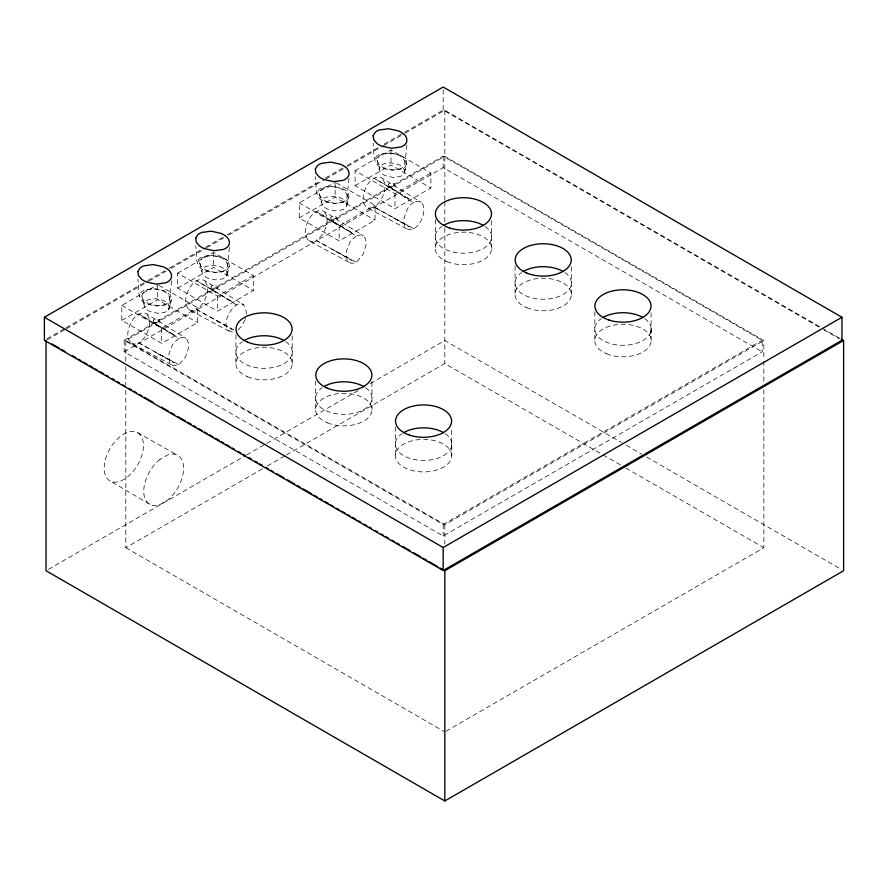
<?xml version="1.0" encoding="UTF-8"?>
<svg xmlns="http://www.w3.org/2000/svg" width="888" height="888" viewBox="0 0 888 888"><rect width="100%" height="100%" fill="white"/><g stroke="black" fill="none" stroke-linecap="round" stroke-linejoin="round"><path stroke-width="0.67" stroke-dasharray="4.44 3.33" d="M292.252 363.547L292.163 334.809M372.005 409.601L371.917 380.852M451.759 455.644A28.183 16.273 0 0 0 409.479 441.558A28.183 16.273 0 0 0 409.479 469.741A28.183 16.273 0 0 0 451.759 455.644L451.681 426.895M491.641 248.429L491.552 219.691M571.395 294.483L571.306 265.734M651.148 340.526L651.071 311.788M235.964 334.809L235.886 363.547M315.717 380.852L315.64 409.601M395.471 426.895L395.393 455.644M435.353 219.691L435.275 248.429M515.107 265.734L515.029 294.483M594.86 311.788L594.782 340.526M229.37 247.43L227.495 266.456L225.619 269.486A11.699 6.76 0 0 1 222.078 271.528L213.786 272.649L205.05 270.718A19.181 11.078 0 0 1 200.855 268.298C194.461 262.97 197.158 253.047 195.693 245.81M349.006 178.366L347.13 197.391L345.254 200.422A11.699 6.76 0 0 1 341.714 202.464L333.422 203.585L324.686 201.643A19.181 11.078 0 0 1 320.49 199.223C314.086 193.906 316.783 183.971 315.329 176.745M406.826 144.977L404.95 164.003L403.085 167.033A11.699 6.76 0 0 1 399.533 169.075L391.242 170.196L382.506 168.265A19.181 11.078 0 0 1 378.321 165.845C371.917 160.517 374.614 150.594 373.149 143.357M171.551 280.897L169.675 299.844L167.799 302.875A11.699 6.76 0 0 1 164.258 304.917L155.966 306.038L147.23 304.096A19.181 11.078 0 0 1 143.035 301.676C136.652 296.381 139.327 286.491 137.873 279.276M246.376 314.13C244.078 282.95 210.956 330.913 234.232 332.145M451.77 444.133L451.171 450.349L451.626 445.809M651.159 329.015L650.56 335.231L651.015 330.702M169.675 299.844L169.164 296.292L166.378 293.04A19.181 11.078 0 0 0 162.193 290.62L153.458 288.678L145.166 289.799A11.699 6.76 0 0 0 141.614 291.841L140.015 294.039L139.682 296.636M169.297 308.058L168.864 305.061L166.522 302.331A16.151 9.324 0 0 0 163.004 300.288L155.644 298.657L148.662 299.6A9.846 5.683 0 0 0 145.688 301.321C142.79 303.574 144.145 307.87 146.875 309.601A16.151 9.324 0 0 0 150.405 311.633L157.753 313.264L164.735 312.321A9.846 5.683 0 0 0 167.721 310.6L169.075 308.758L169.974 304.529L168.731 309.424C169.974 304.118 174.303 296.992 168.209 293.073A18.914 10.922 0 0 0 164.08 290.687L155.467 288.778L147.297 289.888A11.533 6.66 0 0 0 143.801 291.897L141.836 295.737L144.056 305.35M227.117 274.67L226.695 271.684L224.353 268.942A16.151 9.324 0 0 0 220.823 266.911L213.475 265.279L206.493 266.222A9.846 5.683 0 0 0 203.507 267.943C200.621 270.185 201.965 274.481 204.706 276.212A16.151 9.324 0 0 0 208.225 278.255L215.584 279.887L222.566 278.943A9.846 5.683 0 0 0 225.541 277.223L226.895 275.38L227.805 271.084L227.15 274.081C228.582 269.353 231.457 263.037 226.029 259.696A18.914 10.922 0 0 0 221.9 257.309L213.287 255.4L205.117 256.499A11.533 6.66 0 0 0 201.62 258.519L199.667 262.36L201.876 271.972M346.753 205.605L346.32 202.608L343.989 199.878A16.151 9.324 0 0 0 340.459 197.835L333.111 196.204L326.129 197.147A9.846 5.683 0 0 0 323.143 198.868C320.246 201.121 321.6 205.417 324.331 207.148A16.151 9.324 0 0 0 327.861 209.18L335.209 210.811L342.191 209.868A9.846 5.683 0 0 0 345.177 208.147L346.531 206.305L347.441 202.02L346.786 205.006C348.218 200.288 351.082 193.973 345.665 190.62A18.914 10.922 0 0 0 341.536 188.234L332.922 186.325L324.753 187.435A11.533 6.66 0 0 0 321.256 189.444L319.303 193.284L321.512 202.897M404.584 172.217L404.151 169.231L401.809 166.489A16.151 9.324 0 0 0 398.279 164.458L390.931 162.826L383.949 163.769A9.846 5.683 0 0 0 380.963 165.49C378.077 167.732 379.42 172.028 382.162 173.759A16.151 9.324 0 0 0 385.681 175.802L393.04 177.434L400.022 176.49A9.846 5.683 0 0 0 402.997 174.769L404.351 172.927L405.261 168.631L404.617 171.628C406.038 166.9 408.913 160.584 403.485 157.243A18.914 10.922 0 0 0 399.356 154.856L390.753 152.947L382.573 154.046A11.533 6.66 0 0 0 379.076 156.066L377.123 159.907L379.331 169.519M245.521 318.404L245.31 319.081M171.451 299.789L169.608 302.764A11.533 6.66 0 0 1 166.112 304.784L157.942 305.883L149.328 303.974A18.914 10.922 0 0 1 145.199 301.598L142.957 299.245L141.891 296.625M229.282 266.4L227.428 269.386A11.533 6.66 0 0 1 223.943 271.406L215.762 272.505L207.148 270.596A18.914 10.922 0 0 1 203.019 268.209L200.788 265.867L199.711 263.237M348.906 197.336L347.064 200.311A11.533 6.66 0 0 1 343.567 202.331L335.398 203.43L326.784 201.521A18.914 10.922 0 0 1 322.655 199.145L320.424 196.792L319.347 194.172M406.737 163.947L404.884 166.933A11.533 6.66 0 0 1 401.398 168.953L393.218 170.052L384.604 168.143A18.914 10.922 0 0 1 380.475 165.756L378.244 163.414L377.167 160.784M245.077 319.747L241.891 325.952L237.518 330.503M178.632 338.306L172.583 344.466L168.942 353.757L169.386 361.805L171.14 364.469L173.637 365.701L176.668 365.456L179.82 363.791L185.625 356.798L188.522 347.841L188.522 343.634L187.49 340.193L183.849 337.218L178.632 338.306L150.993 321.212M356.088 235.853L350.039 242.013L346.398 251.293L346.842 259.34L348.596 262.016L351.093 263.248L354.123 263.003L357.276 261.338L363.081 254.345L365.978 245.377L365.978 241.181L364.946 237.74L361.305 234.765L356.088 235.853L328.449 218.759M413.919 202.464C403.951 206.127 397.469 235.886 414.574 228.327C420.89 223.732 424.464 215.529 423.798 207.792C423.543 204.717 421.456 201.188 417.993 201.254C407.581 204.684 398.745 189.499 388.766 186.869L393.795 189.899M46.798 338.894L64.824 328.493M66.023 327.805L146.498 281.341M147.697 280.641L168.121 268.853M169.319 268.165L204.151 248.052M205.35 247.364L225.774 235.564M226.973 234.876L320.668 180.786M325.463 178.011L345.887 166.223M347.086 165.523L378.321 147.497M384.326 144.034L403.541 132.934M404.739 132.245L443.179 110.045L819.136 327.106M47.242 339.815L65.257 329.404M66.456 328.715L148.141 281.563M149.339 280.863L166.156 271.151M170.962 268.387L205.794 248.274M206.993 247.574L223.809 237.873M228.616 235.098L324.708 179.62M325.907 178.921L346.331 167.133M347.53 166.445L382.362 146.331M383.561 145.643L403.985 133.844M405.183 133.156L444.821 110.267L820.778 327.328M158.874 285.348L197.58 307.692L197.58 322.666L161.683 343.39L121.811 320.368L121.811 305.383L156.499 285.359M177.644 273.16L213.531 252.436L253.402 275.458L253.402 290.432L217.516 311.155L177.644 288.134L177.644 273.16L217.516 296.181L253.402 275.458M336.33 182.895L375.036 205.239L375.036 220.213L339.149 240.937L299.267 217.915L299.267 202.93L333.966 182.906M355.1 170.707L390.986 149.983L430.869 173.005L430.869 187.978L394.971 208.702L355.1 185.681L355.1 170.707L394.971 193.728L430.869 173.005M121.811 320.368L157.698 299.644L197.58 322.666M177.644 288.134L213.531 267.41L253.402 290.432M299.267 217.915L335.153 197.192L375.036 220.213M355.1 185.681L390.986 164.957L430.869 187.978M124.154 340.282L443.179 156.099L762.204 340.282L762.204 351.792L443.179 535.986L124.154 351.792L124.154 340.282L443.179 524.475L762.204 340.282M125.796 361.227L125.796 340.504L444.821 156.321L763.846 340.504L763.846 359.84M121.811 305.383L161.683 328.416L197.58 307.692M299.267 202.93L339.149 225.963L375.036 205.239M124.154 351.792L443.179 167.61L762.204 351.792M48.44 569.352L245.432 455.622M246.631 454.934L358.341 390.443M370.351 383.505L444.821 340.504L621.389 442.446M125.796 390.232L125.796 547.718L262.526 468.775M267.321 466.011L285.314 455.622M286.513 454.934L444.821 363.525L601.931 454.234M125.796 340.504L444.821 524.686L763.846 340.504M446.02 731.213L763.846 547.718L763.846 388.855M406.582 228.771L366.278 207.226L363.492 202.631A19.891 11.489 -60 0 1 363.492 194.705C365.057 186.78 372.139 173.904 381.796 177.933L421.256 202.431M348.751 262.16L308.458 240.615L305.672 236.008A19.891 11.489 -60 0 1 305.672 228.094C307.237 220.169 314.319 207.281 323.965 211.311L363.425 235.82M229.126 331.224L188.822 309.679L186.036 305.084A19.891 11.489 -60 0 1 186.036 297.158C187.601 289.233 194.683 276.357 204.34 280.386L243.8 304.884M171.295 364.613L131.002 343.068L128.216 338.461A19.891 11.489 -60 0 1 128.216 330.547C129.781 322.622 136.863 309.734 146.509 313.764L185.969 338.273M413.919 228.738L374.037 206.971L369.996 208.292L366.278 207.226M356.088 262.115L328.449 247.297M178.632 364.568L150.993 349.75M233.977 329.914L208.813 316.372M137.696 432.711A27.783 16.04 -60 0 1 128.893 475.757A27.783 16.04 -60 0 1 104.828 461.86A27.783 16.04 -60 0 1 137.696 432.711L177.767 455.4M393.795 218.071L409.49 226.84L374.037 206.971C379.775 203.374 383.205 196.925 384.582 190.454A19.891 11.489 -60 0 0 384.582 182.54L381.796 177.933M335.975 251.459L351.67 260.228L316.217 240.348L312.176 241.669L308.458 240.615M216.339 320.535L232.034 329.293L196.581 309.424L192.541 310.745L188.822 309.679M158.519 353.912L174.215 362.681L138.761 342.801L134.721 344.122L131.002 343.068M325.963 245.909L316.217 240.348C321.956 236.763 325.374 230.314 326.762 223.832A19.891 11.489 -60 0 0 326.762 215.917L323.965 211.311M206.327 314.974L196.581 309.424C202.32 305.827 205.739 299.378 207.126 292.907A19.891 11.489 -60 0 0 207.126 284.993L204.34 280.386M148.507 348.362L138.761 342.801C144.489 339.216 147.919 332.767 149.306 326.285A19.891 11.489 -60 0 0 149.295 318.37L146.509 313.764M149.595 504.195L109.912 480.841M821.977 328.016L839.993 338.428M823.942 329.881L839.56 338.894M626.195 445.221L641.813 454.234M646.608 457.009L841.202 569.352M603.13 454.934L621.123 465.312M625.918 468.087L763.846 547.718M125.796 547.718L444.821 731.901M383.794 183.894L374.037 178.188L410.223 199.678L386.269 185.37M325.963 217.283L316.217 211.577L352.392 233.056L330.947 220.246L335.975 223.277M206.327 286.347L196.581 280.641L232.756 302.131L208.813 287.823M148.507 319.736L138.761 314.03L174.936 335.509L153.491 322.699L158.519 325.741M216.339 292.352L211.311 289.322L236.463 304.928M405.061 163.137L404.44 160.451L401.665 157.198A19.181 11.078 0 0 0 397.469 154.778L388.733 152.847L380.441 153.968A11.699 6.76 0 0 0 376.901 156.011L375.291 158.197L374.958 160.795M347.241 196.526L346.62 193.839L343.834 190.587A19.181 11.078 0 0 0 339.649 188.167L330.913 186.225L322.622 187.346A11.699 6.76 0 0 0 319.07 189.388L317.471 191.586L317.138 194.183M227.606 265.59L226.984 262.904L224.209 259.651A19.181 11.078 0 0 0 220.013 257.231L211.277 255.3L202.986 256.421A11.699 6.76 0 0 0 199.445 258.464L197.835 260.65L197.502 263.248M763.846 361.227L763.846 383.327M444.821 110.267L444.821 200.422M444.821 201.809L444.821 222.622M444.821 228.149L444.821 363.525M444.821 524.686L444.821 544.033M443.179 89.732L443.179 110.045M443.179 156.099L443.179 167.61M443.179 524.475L443.179 535.986M394.971 193.728L394.971 208.702M390.986 149.983L390.986 164.957M339.149 225.963L339.149 240.937M335.153 182.218L335.153 197.192M217.516 296.181L217.516 311.155M213.531 252.436L213.531 267.41M161.683 328.416L161.683 343.39M157.698 284.671L157.698 299.644M125.796 366.755L125.796 384.704M285.714 341.614A28.194 16.284 0 0 1 283.394 363.891A28.194 16.284 0 0 1 244.733 363.891A28.194 16.284 0 0 1 242.413 341.614M365.468 387.656A28.194 16.284 0 0 1 363.148 409.934A28.194 16.284 0 0 1 324.486 409.934A28.194 16.284 0 0 1 322.178 387.656M445.221 433.699A28.194 16.284 0 0 1 442.901 455.988A28.194 16.284 0 0 1 404.251 455.988A28.194 16.284 0 0 1 401.931 433.699M644.61 318.581A28.194 16.284 0 0 1 642.29 340.87A28.194 16.284 0 0 1 603.64 340.87A28.194 16.284 0 0 1 601.32 318.581M564.857 272.538A28.194 16.284 0 0 1 562.537 294.816A28.194 16.284 0 0 1 523.876 294.816A28.194 16.284 0 0 1 521.567 272.538M485.103 226.496A28.194 16.284 0 0 1 482.783 248.773A28.194 16.284 0 0 1 444.122 248.773A28.194 16.284 0 0 1 441.802 226.496M153.213 320.357L153.613 321.589A4.418 2.553 0 0 0 155.578 322.721L158.652 322.788A2.742 1.587 0 0 0 159.907 322.067L159.796 320.291A4.418 2.553 0 0 0 157.82 319.158L154.745 319.092A2.742 1.587 0 0 0 153.502 319.813L153.213 320.357M211.044 286.979L211.433 288.2A4.418 2.553 0 0 0 213.409 289.344L216.483 289.399A2.742 1.587 0 0 0 217.727 288.678L217.627 286.913A4.418 2.553 0 0 0 215.651 285.769L212.576 285.703A2.742 1.587 0 0 0 211.322 286.424L211.044 286.979M330.68 217.904L331.069 219.136A4.418 2.553 0 0 0 333.033 220.268L336.108 220.335A2.742 1.587 0 0 0 337.362 219.614L337.251 217.838A4.418 2.553 0 0 0 335.276 216.694L332.212 216.639A2.742 1.587 0 0 0 330.958 217.36L330.68 217.904M388.5 184.526L388.889 185.747A4.418 2.553 0 0 0 390.864 186.891L393.939 186.946A2.742 1.587 0 0 0 395.182 186.225L395.082 184.449A4.418 2.553 0 0 0 393.106 183.317L390.032 183.25A2.742 1.587 0 0 0 388.778 183.971L388.5 184.526M160.04 459.285L159.918 459.385A28.172 16.262 -60 0 0 143.756 491.297A28.172 16.262 -60 0 0 159.918 504.562L167.444 500.21A28.172 16.262 -60 0 0 183.605 468.298A28.172 16.262 -60 0 0 167.444 455.033L160.04 459.285M247.53 376.723A28.183 16.273 0 0 0 292.096 365.234A28.183 16.273 0 0 0 252.569 348.695A28.183 16.273 0 0 0 247.53 376.723M327.284 422.777A28.183 16.273 0 0 0 371.85 411.277A28.183 16.273 0 0 0 332.323 394.738A28.183 16.273 0 0 0 327.284 422.777M606.426 353.702A28.183 16.273 0 0 0 650.993 342.213A28.183 16.273 0 0 0 611.466 325.674A28.183 16.273 0 0 0 606.426 353.702M526.673 307.659A28.183 16.273 0 0 0 571.239 296.159A28.183 16.273 0 0 0 531.712 279.62A28.183 16.273 0 0 0 526.673 307.659M446.919 261.605A28.183 16.273 0 0 0 491.486 250.116A28.183 16.273 0 0 0 451.959 233.577A28.183 16.273 0 0 0 446.919 261.605"/><path stroke-width="1.33" d="M44.4 317.26L443.179 87.024L841.957 317.26L841.957 340.282L443.179 570.518L44.4 340.282L44.4 317.26L443.179 547.496L841.957 317.26M440.015 567.965L444.821 570.74L843.6 340.504L843.6 570.74L444.821 800.976L46.043 570.74L46.043 340.504M841.202 339.116L843.6 340.504M52.048 343.967L59.252 348.129M61.66 349.517L65.257 351.604M72.472 355.755L76.068 357.842M78.477 359.229L80.875 360.617M83.272 362.004L86.88 364.08M89.288 365.468L92.885 367.554M95.294 368.931L97.691 370.318M100.089 371.706L103.696 373.793M106.094 375.18L108.503 376.568M112.11 378.643L114.508 380.031M116.905 381.418L119.314 382.806M122.91 384.881L125.319 386.269M128.915 388.356L131.324 389.743M133.722 391.131L136.13 392.518M139.727 394.594L142.136 395.981M144.533 397.369L152.947 402.22M161.35 407.081L168.554 411.233M170.962 412.62L174.559 414.707M178.166 416.783L185.37 420.945M187.779 422.333L191.375 424.409M193.784 425.796L196.181 427.184M198.59 428.571L202.187 430.658M204.595 432.045L206.993 433.433M209.402 434.82L212.998 436.896M215.407 438.284L219.003 440.359M221.412 441.747L223.809 443.134M226.218 444.522L229.814 446.609M232.223 447.996L234.621 449.384M238.228 451.459L240.626 452.847M243.035 454.234L245.432 455.622M249.04 457.697L251.437 459.085M255.045 461.172L257.442 462.559M259.84 463.947L262.249 465.334M265.856 467.41L268.254 468.797M270.651 470.185L273.06 471.572M276.656 473.648L283.871 477.811M287.468 479.886L294.683 484.049M297.08 485.436L300.688 487.523M303.086 488.911L311.499 493.761M313.897 495.149L317.504 497.225M319.902 498.612L322.3 500M324.708 501.387L328.305 503.474M330.713 504.861L333.111 506.249M336.719 508.325L339.116 509.712M341.525 511.1L345.121 513.175M347.53 514.563L349.928 515.95M352.336 517.338L355.933 519.425M358.341 520.812L360.739 522.188M364.346 524.275L366.744 525.663M369.153 527.05L371.55 528.438M375.158 530.513L377.555 531.901M381.163 533.988L383.561 535.364M385.969 536.752L388.367 538.139M391.974 540.226L394.372 541.613M396.781 543.001L399.178 544.388M402.786 546.464L409.99 550.627M413.586 552.702L420.801 556.865M423.199 558.252L426.806 560.339M429.204 561.727L437.618 566.577M444.821 570.74L444.821 800.976M443.179 547.496L443.179 570.518M244.122 340.526A28.194 16.284 0 0 1 284.005 340.526M323.887 386.58A28.194 16.284 0 0 1 363.758 386.58M403.64 432.623A28.194 16.284 0 0 1 443.512 432.623M603.03 317.504A28.194 16.284 0 0 1 642.901 317.504M523.276 271.462A28.194 16.284 0 0 1 563.147 271.462M443.512 225.408A28.194 16.284 0 0 1 483.394 225.408M137.862 271.539L138.439 275.535L141.569 279.198A21.59 12.465 0 0 0 146.287 281.918L156.122 284.105L165.457 282.839A13.176 7.604 0 0 0 169.442 280.541C173.304 277.533 171.506 271.795 167.843 269.475A21.59 12.465 0 0 0 163.137 266.755L153.302 264.569L143.967 265.823A13.176 7.604 0 0 0 139.971 268.132L137.862 271.539M195.693 238.151L196.27 242.158L199.389 245.81A21.59 12.465 0 0 0 204.107 248.54L213.941 250.716L223.277 249.461A13.176 7.604 0 0 0 227.273 247.153C231.135 244.156 229.326 238.406 225.674 236.086A21.59 12.465 0 0 0 220.957 233.366L211.122 231.191L201.787 232.445A13.176 7.604 0 0 0 197.802 234.743L195.693 238.151M315.318 169.086L315.895 173.082L319.025 176.745A21.59 12.465 0 0 0 323.743 179.465L333.577 181.652L342.912 180.386A13.176 7.604 0 0 0 346.897 178.088C350.76 175.08 348.962 169.342 345.299 167.022A21.59 12.465 0 0 0 340.592 164.291L330.758 162.116L321.423 163.37A13.176 7.604 0 0 0 317.427 165.679L315.318 169.086M373.149 135.698L373.726 139.705L376.856 143.357A21.59 12.465 0 0 0 381.563 146.087L391.397 148.263L400.732 147.008A13.176 7.604 0 0 0 404.728 144.7C408.591 141.692 406.782 135.953 403.13 133.633A21.59 12.465 0 0 0 398.412 130.913L388.578 128.738L379.243 129.992A13.176 7.604 0 0 0 375.258 132.29L373.149 135.698M247.608 342.124A28.039 16.184 0 0 0 291.952 330.691A28.039 16.184 0 0 0 252.625 314.241A28.039 16.184 0 0 0 247.608 342.124M327.372 388.167A28.039 16.184 0 0 0 371.706 376.734A28.039 16.184 0 0 0 332.378 360.284A28.039 16.184 0 0 0 327.372 388.167M409.557 435.131A28.039 16.184 0 0 0 451.615 421.112A28.039 16.184 0 0 0 409.557 407.093A28.039 16.184 0 0 0 409.557 435.131M608.946 320.013A28.039 16.184 0 0 0 651.004 305.994A28.039 16.184 0 0 0 608.946 291.974A28.039 16.184 0 0 0 608.946 320.013M526.762 273.049A28.039 16.184 0 0 0 571.095 261.616A28.039 16.184 0 0 0 531.768 245.166A28.039 16.184 0 0 0 526.762 273.049M449.439 227.916A28.039 16.184 0 0 0 491.497 213.897A28.039 16.184 0 0 0 449.439 199.878A28.039 16.184 0 0 0 449.439 227.916"/></g></svg>
